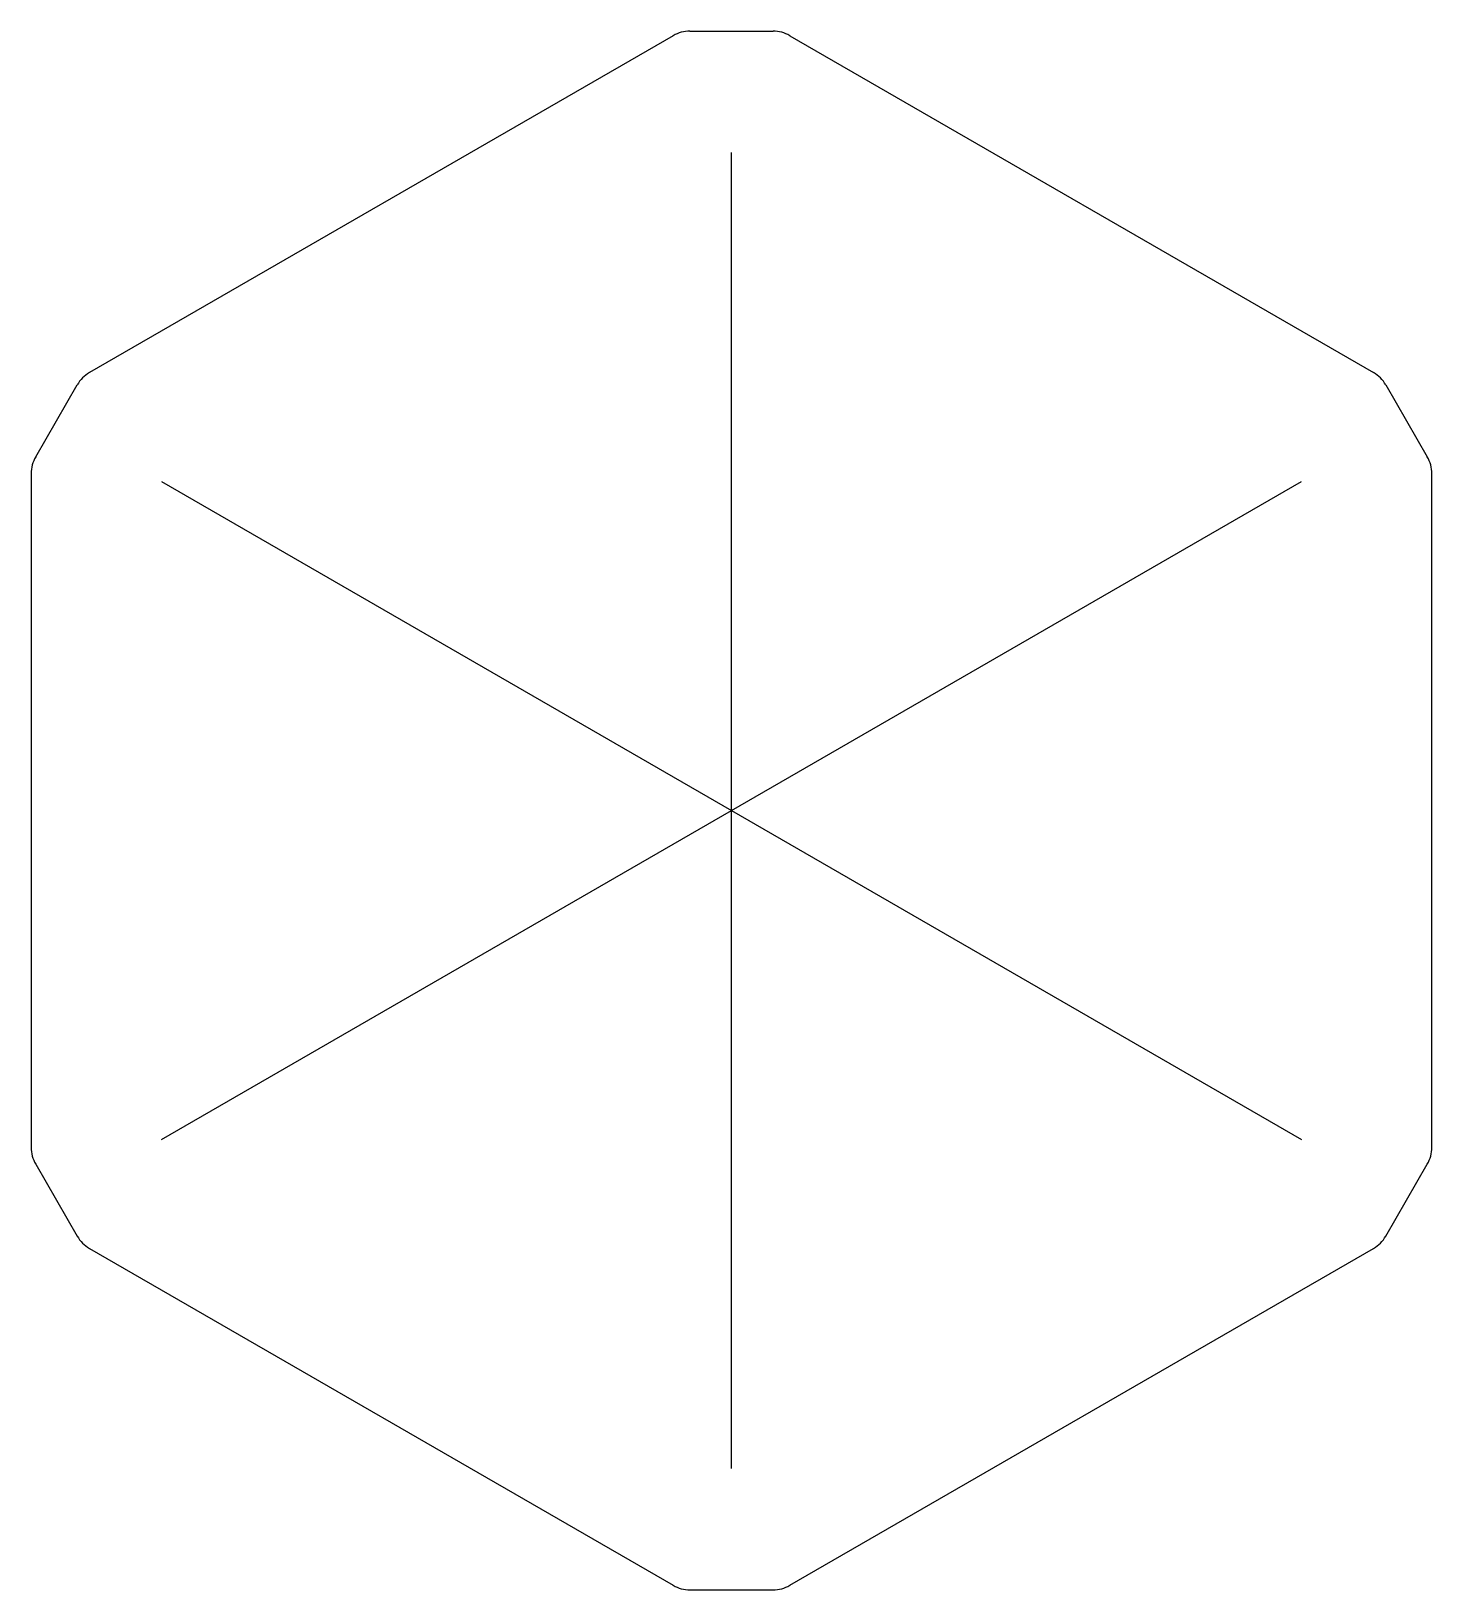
# Model space of a CAD drawing. Header units: millimetres. Extents: x -41.6 to 41.6, y -46.3 to 46.3.
import ezdxf

# ---------------------------------------------------------------- set-up
doc = ezdxf.new("R2010")
doc.units = ezdxf.units.MM
doc.layers.add('Sketch004', color=7, linetype='CONTINUOUS')

msp = doc.modelspace()

# ---------------------------------------------------------------- linework, layer by layer
at = {"layer": 'Sketch004'}
for p, q in [((-2.4641, 46.2679), (2.4641, 46.2679)), ((-3.4641, 46), (-38.1051, 26)), ((3.4641, 46), (38.1051, 26)), ((0, -39.0679), (0, 39.0679)), ((-41.3013, 21), (-38.8372, 25.2679)), ((38.8372, 25.2679), (41.3013, 21)), ((-41.5692, 20), (-41.5692, -20)), ((-33.8338, -19.534), (33.8338, 19.534)), ((-33.8338, 19.534), (33.8338, -19.534)), ((41.5692, -20), (41.5692, 20)), ((-41.3013, -21), (-38.8372, -25.2679)), ((38.8372, -25.2679), (41.3013, -21)), ((-38.1051, -26), (-3.4641, -46)), ((3.4641, -46), (38.1051, -26)), ((-2.4641, -46.2679), (2.4641, -46.2679))]:
    msp.add_line(p, q, dxfattribs=at)
for centre, start, end in [((-2.4641, 44.2679), 90, 120), ((2.4641, 44.2679), 60, 90), ((-37.1051, 24.2679), 120, 150), ((37.1051, 24.2679), 30, 60), ((-39.5692, 20), 150, 180), ((39.5692, 20), 0, 30), ((-39.5692, -20), 180, -150), ((39.5692, -20), -30, 0), ((-37.1051, -24.2679), -150, -120), ((37.1051, -24.2679), -60, -30), ((-2.4641, -44.2679), -120, -90), ((2.4641, -44.2679), -90, -60)]:
    msp.add_arc(centre, 2, start, end, dxfattribs=at)

doc.saveas('drawing.dxf')
